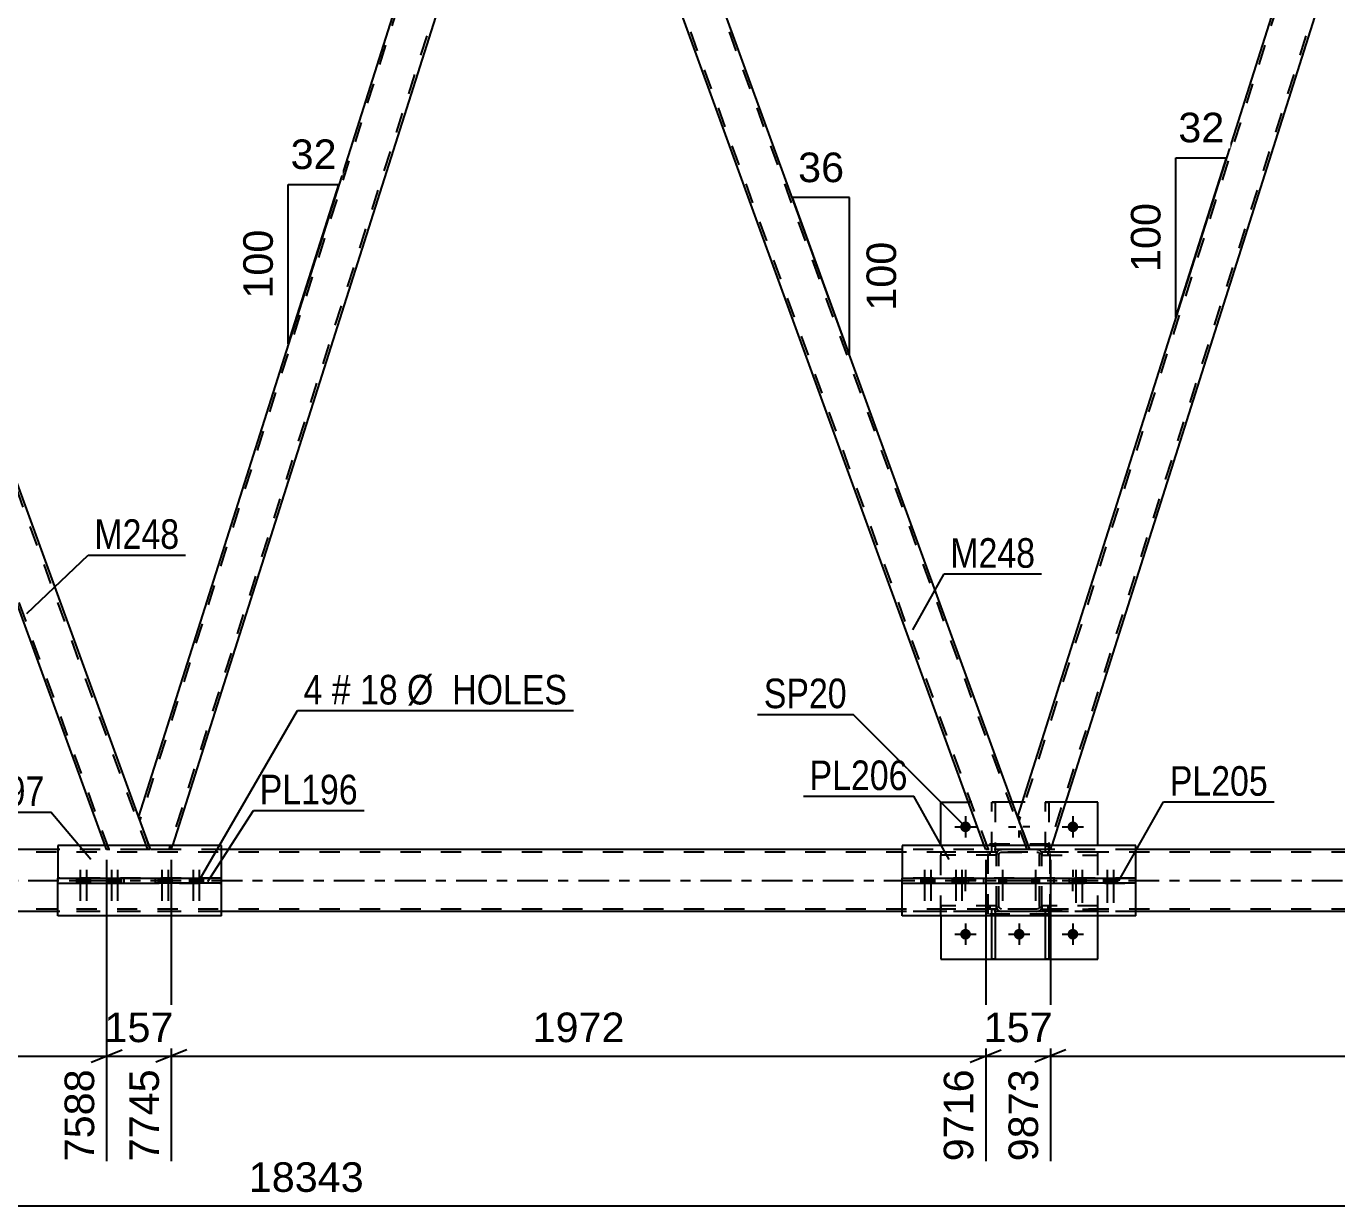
# Model space of a CAD drawing. Header units: millimetres. Extents: x 0 to 1189, y 0 to 841.
# Drawn here: x 415.7 to 542.6, y 443.4 to 557.7 of the extents above; entities that cross this region are included whole.
import ezdxf

# ---------------------------------------------------------------- set-up
doc = ezdxf.new("R2010")
doc.units = ezdxf.units.MM
doc.linetypes.add('DXK_LINE_DOT2', pattern=[3.9198, 1.9599, -1.9599])
doc.linetypes.add('DXK_LINE_DOT3', pattern=[5.9187, 2.979, -0.9799, 0.9799, -0.9799])
doc.styles.add('Arial', font='ARIAL.TTF', dxfattribs={"height": 0.2})
doc.styles.add('Arial Narrow', font='ARIALN.TTF', dxfattribs={"height": 0.2})

# ---------------------------------------------------------------- blocks, each defined once
blk = doc.blocks.new('Part-203773696-5463 - 5323')
at = {"color": 7, "linetype": 'DXK_LINE_DOT2'}
for p, q in [((783.2, 477.7), (120, 477.69)), ((434.66, 477.93), (418.81, 477.93)), ((523.17, 477.94), (500.57, 477.94)), ((783.2, 472.18), (120, 472.17)), ((783.2, 471.94), (163.41, 471.93)), ((434.66, 471.93), (418.81, 471.93)), ((523.17, 471.94), (500.57, 471.94))]:
    blk.add_line(p, q, dxfattribs=at)
at = {"color": 2, "linetype": 'Continuous'}
for p, q in [((418.81, 477.93), (349.53, 477.93)), ((500.57, 477.94), (434.66, 477.93)), ((589.08, 477.94), (523.17, 477.94)), ((418.81, 471.93), (349.53, 471.93)), ((500.57, 471.94), (434.66, 471.93)), ((589.08, 471.94), (523.17, 471.94))]:
    blk.add_line(p, q, dxfattribs=at)
at = {"color": 7, "linetype": 'DXK_LINE_DOT3'}
blk.add_line((120, 474.93), (783.2, 474.94), dxfattribs=at)
blk = doc.blocks.new('Bolt-203773696-5496 - 5323')
at = {"linetype": 'Continuous'}
for points in [[(517.75, 475.17), (517.03, 475.17), (517.03, 474.69), (517.75, 474.69)], [(518.35, 475.17), (517.63, 475.17), (517.63, 474.69), (518.35, 474.69)], [(520.77, 475.17), (520.05, 475.17), (520.05, 474.69), (520.77, 474.69)], [(521.37, 475.17), (520.65, 475.17), (520.65, 474.69), (521.37, 474.69)]]:
    blk.add_hatch(color=1, dxfattribs=at).paths.add_polyline_path(points)
at = {"color": 1, "linetype": 'Continuous'}
for p, q in [((517.39, 475.97), (517.39, 472.77)), ((517.99, 475.97), (517.99, 472.77)), ((520.41, 475.97), (520.41, 472.77)), ((521.01, 475.97), (521.01, 472.77)), ((517.03, 475.17), (517.03, 474.69)), ((517.63, 475.17), (517.63, 474.69)), ((517.75, 475.17), (517.75, 474.69)), ((518.35, 475.17), (518.35, 474.69)), ((520.05, 475.17), (520.05, 474.69)), ((520.65, 475.17), (520.65, 474.69)), ((520.77, 475.17), (520.77, 474.69)), ((521.37, 475.17), (521.37, 474.69))]:
    blk.add_line(p, q, dxfattribs=at)
blk = doc.blocks.new('Bolt-203773696-5497 - 5323')
at = {"linetype": 'Continuous'}
for points in [[(510.63, 475.17), (509.91, 475.17), (509.91, 474.69), (510.63, 474.69)], [(510.63, 475.17), (509.91, 475.17), (509.91, 474.69), (510.63, 474.69)], [(513.83, 475.17), (513.11, 475.17), (513.11, 474.69), (513.83, 474.69)], [(513.83, 475.17), (513.11, 475.17), (513.11, 474.69), (513.83, 474.69)]]:
    blk.add_hatch(color=1, dxfattribs=at).paths.add_polyline_path(points)
at = {"color": 1, "linetype": 'Continuous'}
for p, q in [((510.27, 475.97), (510.27, 472.97)), ((510.27, 475.97), (510.27, 472.97)), ((513.47, 475.97), (513.47, 472.97)), ((513.47, 475.97), (513.47, 472.97)), ((509.91, 475.17), (509.91, 474.69)), ((509.91, 475.17), (509.91, 474.69)), ((510.63, 475.17), (510.63, 474.69)), ((510.63, 475.17), (510.63, 474.69)), ((513.11, 475.17), (513.11, 474.69)), ((513.11, 475.17), (513.11, 474.69)), ((513.83, 475.17), (513.83, 474.69)), ((513.83, 475.17), (513.83, 474.69))]:
    blk.add_line(p, q, dxfattribs=at)
blk = doc.blocks.new('Bolt-203773696-5498 - 5323')
at = {"linetype": 'Continuous'}
for points in [[(503.09, 475.17), (502.37, 475.17), (502.37, 474.69), (503.09, 474.69)], [(503.69, 475.17), (502.97, 475.17), (502.97, 474.69), (503.69, 474.69)], [(506.11, 475.17), (505.39, 475.17), (505.39, 474.69), (506.11, 474.69)], [(506.71, 475.17), (505.99, 475.17), (505.99, 474.69), (506.71, 474.69)]]:
    blk.add_hatch(color=1, dxfattribs=at).paths.add_polyline_path(points)
at = {"color": 1, "linetype": 'Continuous'}
for p, q in [((502.73, 475.97), (502.73, 472.97)), ((503.33, 475.97), (503.33, 472.97)), ((505.75, 475.97), (505.75, 472.97)), ((506.35, 475.97), (506.35, 472.97)), ((502.37, 475.17), (502.37, 474.69)), ((502.97, 475.17), (502.97, 474.69)), ((503.09, 475.17), (503.09, 474.69)), ((503.69, 475.17), (503.69, 474.69)), ((505.39, 475.17), (505.39, 474.69)), ((505.99, 475.17), (505.99, 474.69)), ((506.11, 475.17), (506.11, 474.69)), ((506.71, 475.17), (506.71, 474.69))]:
    blk.add_line(p, q, dxfattribs=at)
blk = doc.blocks.new('Part-203773696-5729 - 5323')
at = {"color": 7, "linetype": 'DXK_LINE_DOT2'}
for p, q in [((514.89, 478.47), (508.89, 478.47)), ((508.89, 471.67), (508.89, 478.47)), ((514.89, 471.67), (514.89, 478.47)), ((514.89, 471.67), (508.89, 471.67))]:
    blk.add_line(p, q, dxfattribs=at)
blk = doc.blocks.new('Part-203773696-5526 - 5323')
at = {"color": 2, "linetype": 'Continuous'}
for p, q in [((500.57, 475.17), (500.57, 475.17)), ((500.57, 475.17), (508.47, 475.17)), ((500.57, 474.69), (500.57, 475.17)), ((500.57, 474.69), (508.47, 474.69)), ((506.98, 474.69), (506.98, 475.17)), ((508.47, 475.17), (516.77, 475.17)), ((508.47, 474.69), (508.47, 475.17)), ((508.47, 474.69), (516.77, 474.69)), ((515.27, 474.69), (515.27, 475.17)), ((516.77, 475.17), (523.17, 475.17)), ((516.77, 474.69), (516.77, 475.17)), ((523.17, 474.69), (516.77, 474.69)), ((523.17, 475.17), (523.17, 475.17)), ((523.17, 474.69), (523.17, 475.17))]:
    blk.add_line(p, q, dxfattribs=at)
at = {"color": 7, "linetype": 'DXK_LINE_DOT2'}
for p, q in [((523.17, 475.17), (500.57, 475.17)), ((500.57, 474.69), (500.57, 474.69)), ((500.57, 474.69), (523.17, 474.69)), ((523.17, 474.69), (523.17, 474.69))]:
    blk.add_line(p, q, dxfattribs=at)
blk = doc.blocks.new('Bolt-203773696-5532 - 5323')
at = {"linetype": 'Continuous'}
for points in [[(429.24, 475.17), (428.52, 475.17), (428.52, 474.69), (429.24, 474.69)], [(429.84, 475.17), (429.12, 475.17), (429.12, 474.69), (429.84, 474.69)], [(432.26, 475.17), (431.54, 475.17), (431.54, 474.69), (432.26, 474.69)], [(432.86, 475.17), (432.14, 475.17), (432.14, 474.69), (432.86, 474.69)]]:
    blk.add_hatch(color=1, dxfattribs=at).paths.add_polyline_path(points)
at = {"color": 1, "linetype": 'Continuous'}
for p, q in [((428.88, 475.97), (428.88, 472.97)), ((429.48, 475.97), (429.48, 472.97)), ((431.9, 475.97), (431.9, 472.97)), ((432.5, 475.97), (432.5, 472.97)), ((428.52, 475.17), (428.52, 474.69)), ((429.12, 475.17), (429.12, 474.69)), ((429.24, 475.17), (429.24, 474.69)), ((429.84, 475.17), (429.84, 474.69)), ((431.54, 475.17), (431.54, 474.69)), ((432.14, 475.17), (432.14, 474.69)), ((432.26, 475.17), (432.26, 474.69)), ((432.86, 475.17), (432.86, 474.69))]:
    blk.add_line(p, q, dxfattribs=at)
blk = doc.blocks.new('Part-203773696-5537 - 5323')
at = {"color": 2, "linetype": 'Continuous'}
for p, q in [((418.81, 475.17), (418.81, 475.17)), ((418.81, 475.17), (428.26, 475.17)), ((418.81, 474.69), (418.81, 475.17)), ((418.81, 474.69), (428.26, 474.69)), ((425.22, 474.69), (425.22, 475.17)), ((428.26, 475.17), (434.66, 475.17)), ((428.26, 474.69), (428.26, 475.17)), ((434.66, 474.69), (428.26, 474.69)), ((434.66, 475.17), (434.66, 475.17)), ((434.66, 474.69), (434.66, 475.17))]:
    blk.add_line(p, q, dxfattribs=at)
at = {"color": 7, "linetype": 'DXK_LINE_DOT2'}
for p, q in [((434.66, 475.17), (418.81, 475.17)), ((418.81, 474.69), (418.81, 474.69)), ((418.81, 474.69), (434.66, 474.69)), ((434.66, 474.69), (434.66, 474.69))]:
    blk.add_line(p, q, dxfattribs=at)
blk = doc.blocks.new('Part-203773696-5685 - 5323')
at = {"color": 7, "linetype": 'DXK_LINE_DOT2'}
for p, q in [((509.25, 477.7), (509.25, 482.54)), ((509.25, 482.54), (509.57, 482.54)), ((509.57, 482.54), (509.57, 477.7)), ((509.25, 478.3), (509.57, 478.3)), ((509.57, 477.7), (509.25, 477.7))]:
    blk.add_line(p, q, dxfattribs=at)
blk = doc.blocks.new('Part-203773696-5735 - 5323')
at = {"color": 7, "linetype": 'DXK_LINE_DOT2'}
for p, q in [((509.69, 472.5), (504.29, 472.5)), ((504.29, 472.5), (504.29, 472.18)), ((509.69, 472.18), (504.29, 472.18)), ((509.09, 472.18), (509.09, 472.5)), ((509.69, 472.18), (509.69, 472.5))]:
    blk.add_line(p, q, dxfattribs=at)
blk = doc.blocks.new('Part-203773696-5682 - 5323')
at = {"color": 2, "linetype": 'Continuous'}
for p, q in [((434.66, 478.33), (418.81, 478.33)), ((418.81, 478.33), (418.81, 475.17)), ((434.66, 475.17), (434.66, 478.33)), ((418.81, 471.53), (418.81, 474.69)), ((434.66, 471.53), (434.66, 474.69)), ((434.66, 471.53), (418.81, 471.53))]:
    blk.add_line(p, q, dxfattribs=at)
at = {"color": 7, "linetype": 'DXK_LINE_DOT2'}
for p, q in [((418.81, 474.69), (418.81, 475.17)), ((434.66, 474.69), (434.66, 475.17))]:
    blk.add_line(p, q, dxfattribs=at)
blk = doc.blocks.new('Part-203773696-5683 - 5323')
at = {"color": 7, "linetype": 'DXK_LINE_DOT2'}
for p, q in [((509.25, 471.53), (509.25, 472.18)), ((509.25, 472.18), (509.57, 472.18)), ((509.57, 472.18), (509.57, 471.53)), ((509.25, 471.58), (509.57, 471.58))]:
    blk.add_line(p, q, dxfattribs=at)
at = {"color": 2, "linetype": 'Continuous'}
for p, q in [((509.25, 467.34), (509.25, 471.53)), ((509.57, 471.53), (509.57, 467.34)), ((509.57, 467.34), (509.25, 467.34))]:
    blk.add_line(p, q, dxfattribs=at)
blk = doc.blocks.new('Part-203773696-5710 - 5323')
at = {"color": 2, "linetype": 'Continuous'}
for p, q in [((504.29, 478.33), (504.29, 482.54)), ((504.29, 482.54), (506.97, 482.54)), ((512.19, 482.54), (511.23, 482.54)), ((519.49, 482.54), (516.38, 482.54)), ((519.49, 478.33), (519.49, 482.54)), ((504.29, 471.53), (504.29, 467.34)), ((519.49, 467.34), (519.49, 471.53)), ((504.29, 467.34), (519.49, 467.34))]:
    blk.add_line(p, q, dxfattribs=at)
at = {"color": 7, "linetype": 'DXK_LINE_DOT2'}
for p, q in [((511.23, 482.54), (506.97, 482.54)), ((516.38, 482.54), (512.19, 482.54)), ((504.29, 471.53), (504.29, 478.33)), ((519.49, 471.53), (519.49, 478.33))]:
    blk.add_line(p, q, dxfattribs=at)
blk = doc.blocks.new('Part-203773696-5715 - 5323')
at = {"color": 2, "linetype": 'Continuous'}
for p, q in [((523.17, 478.33), (500.57, 478.33)), ((500.57, 478.33), (500.57, 475.17)), ((523.17, 475.18), (523.17, 478.33)), ((500.57, 471.53), (500.57, 474.69)), ((523.17, 471.53), (523.17, 474.7)), ((523.17, 471.53), (500.57, 471.53))]:
    blk.add_line(p, q, dxfattribs=at)
at = {"color": 7, "linetype": 'DXK_LINE_DOT2'}
for p, q in [((500.57, 474.69), (500.57, 475.17)), ((523.17, 474.7), (523.17, 475.18))]:
    blk.add_line(p, q, dxfattribs=at)
blk = doc.blocks.new('Part-203773696-5730 - 5323')
at = {"color": 7, "linetype": 'DXK_LINE_DOT2'}
for p, q in [((509.69, 477.46), (509.73, 477.64)), ((509.73, 477.64), (509.69, 477.46)), ((509.69, 472.42), (509.69, 477.46)), ((509.93, 477.46), (509.95, 477.55)), ((509.93, 472.42), (509.93, 477.46)), ((509.95, 477.55), (510, 477.63)), ((509.99, 477.9), (510.17, 477.94)), ((510.17, 477.94), (509.99, 477.9)), ((510, 477.63), (510.08, 477.68)), ((510.08, 477.68), (510.17, 477.7)), ((513.61, 477.94), (510.17, 477.94)), ((510.17, 477.7), (513.61, 477.7)), ((513.61, 477.94), (513.8, 477.9)), ((513.8, 477.9), (513.61, 477.94)), ((513.61, 477.7), (513.71, 477.68)), ((513.71, 477.68), (513.78, 477.63)), ((513.78, 477.63), (513.84, 477.55)), ((513.84, 477.55), (513.85, 477.46)), ((513.85, 472.42), (513.85, 477.46)), ((514.06, 477.64), (514.09, 477.46)), ((514.09, 477.46), (514.06, 477.64)), ((514.09, 472.42), (514.09, 477.46)), ((509.73, 472.24), (509.69, 472.42)), ((509.69, 472.42), (509.73, 472.24)), ((509.95, 472.33), (509.93, 472.42)), ((510, 472.25), (509.95, 472.33)), ((510.08, 472.2), (510, 472.25)), ((510.17, 472.18), (510.08, 472.2)), ((513.61, 472.18), (510.17, 472.18)), ((513.71, 472.2), (513.61, 472.18)), ((513.78, 472.25), (513.71, 472.2)), ((513.84, 472.33), (513.78, 472.25)), ((513.85, 472.42), (513.84, 472.33)), ((514.09, 472.42), (514.06, 472.24)), ((514.06, 472.24), (514.09, 472.42)), ((510.17, 471.94), (509.99, 471.98)), ((509.99, 471.98), (510.17, 471.94)), ((513.61, 471.94), (510.17, 471.94)), ((513.8, 471.98), (513.61, 471.94)), ((513.61, 471.94), (513.8, 471.98))]:
    blk.add_line(p, q, dxfattribs=at)
at = {"color": 7, "linetype": 'DXK_LINE_DOT3'}
blk.add_line((511.89, 474.94), (511.89, 474.94), dxfattribs=at)
at = {"color": 7, "linetype": 'DXK_LINE_DOT2'}
for centre, start, end in [((510.17, 477.46), 112.5, 157.5), ((510.17, 477.46), 112.5, 157.5), ((513.61, 477.46), 22.5, 67.5), ((513.61, 477.46), 22.5, 67.5), ((510.17, 472.42), 202.5, 247.5), ((510.17, 472.42), 202.5, 247.5), ((513.61, 472.42), 292.5, 337.5), ((513.61, 472.42), 292.5, 337.5)]:
    blk.add_arc(centre, 0.48, start, end, dxfattribs=at)
blk = doc.blocks.new('Part-203773696-5732 - 5323')
at = {"color": 7, "linetype": 'DXK_LINE_DOT2'}
for p, q in [((514.45, 471.53), (514.45, 472.18)), ((514.45, 472.18), (514.77, 472.18)), ((514.77, 472.18), (514.77, 471.53)), ((514.45, 471.58), (514.77, 471.58))]:
    blk.add_line(p, q, dxfattribs=at)
at = {"color": 2, "linetype": 'Continuous'}
for p, q in [((514.45, 467.34), (514.45, 471.53)), ((514.77, 471.53), (514.77, 467.34)), ((514.77, 467.34), (514.45, 467.34))]:
    blk.add_line(p, q, dxfattribs=at)
blk = doc.blocks.new('Part-203773696-5734 - 5323')
at = {"color": 7, "linetype": 'DXK_LINE_DOT2'}
for p, q in [((514.45, 477.7), (514.45, 482.54)), ((514.45, 482.54), (514.77, 482.54)), ((514.77, 482.54), (514.77, 477.7)), ((514.45, 478.3), (514.77, 478.3)), ((514.77, 477.7), (514.45, 477.7))]:
    blk.add_line(p, q, dxfattribs=at)
blk = doc.blocks.new('Part-203773696-5736 - 5323')
at = {"color": 7, "linetype": 'DXK_LINE_DOT2'}
for p, q in [((509.69, 477.7), (504.29, 477.7)), ((504.29, 477.7), (504.29, 477.38)), ((509.69, 477.38), (504.29, 477.38)), ((509.09, 477.38), (509.09, 477.7)), ((509.69, 477.38), (509.69, 477.7))]:
    blk.add_line(p, q, dxfattribs=at)
blk = doc.blocks.new('Part-203773696-5737 - 5323')
at = {"color": 7, "linetype": 'DXK_LINE_DOT2'}
for p, q in [((519.49, 472.5), (514.09, 472.5)), ((514.09, 472.5), (514.09, 472.18)), ((514.09, 472.18), (519.49, 472.18)), ((514.69, 472.18), (514.69, 472.5)), ((519.49, 472.18), (519.49, 472.5))]:
    blk.add_line(p, q, dxfattribs=at)
blk = doc.blocks.new('Part-203773696-5738 - 5323')
at = {"color": 7, "linetype": 'DXK_LINE_DOT2'}
for p, q in [((519.49, 477.7), (514.09, 477.7)), ((514.09, 477.7), (514.09, 477.38)), ((514.09, 477.38), (519.49, 477.38)), ((514.69, 477.38), (514.69, 477.7)), ((519.49, 477.38), (519.49, 477.7))]:
    blk.add_line(p, q, dxfattribs=at)
blk = doc.blocks.new('Part-203773696-5788 - 5323')
at = {"color": 7, "linetype": 'DXK_LINE_DOT2'}
for p, q in [((469.6, 596.93), (465.34, 596.93)), ((466.51, 593.73), (465.34, 596.93)), ((508.91, 477.94), (465.59, 596.93)), ((512.65, 477.94), (469.34, 596.93)), ((469.74, 596.53), (469.6, 596.93)), ((512.91, 477.94), (511.74, 481.14)), ((508.65, 477.94), (508.5, 478.33)), ((512.91, 477.94), (508.65, 477.94))]:
    blk.add_line(p, q, dxfattribs=at)
at = {"color": 2, "linetype": 'Continuous'}
for p, q in [((511.74, 481.14), (469.74, 596.53)), ((508.5, 478.33), (466.51, 593.73))]:
    blk.add_line(p, q, dxfattribs=at)
blk = doc.blocks.new('Part-203773696-5910 - 5323')
at = {"color": 2, "linetype": 'Continuous'}
for p, q in [((463.2, 596.53), (426.61, 481.14)), ((465.48, 596.53), (466.51, 593.73)), ((466.51, 593.73), (429.92, 478.33)), ((427.63, 478.33), (426.61, 481.14))]:
    blk.add_line(p, q, dxfattribs=at)
at = {"color": 7, "linetype": 'DXK_LINE_DOT2'}
for p, q in [((463.58, 596.93), (426.74, 480.77)), ((463.33, 596.93), (463.2, 596.53)), ((465.34, 596.93), (463.33, 596.93)), ((465.48, 596.53), (465.34, 596.93)), ((466.37, 594.1), (429.54, 477.93)), ((427.77, 477.93), (427.63, 478.33)), ((429.79, 477.93), (427.77, 477.93)), ((429.79, 477.93), (429.92, 478.33))]:
    blk.add_line(p, q, dxfattribs=at)
blk = doc.blocks.new('Part-203773696-5845 - 5323')
at = {"color": 2, "linetype": 'Continuous'}
for p, q in [((548.33, 596.53), (511.74, 481.14)), ((550.62, 596.53), (551.64, 593.73)), ((551.64, 593.73), (515.05, 478.33)), ((512.76, 478.33), (511.74, 481.14))]:
    blk.add_line(p, q, dxfattribs=at)
at = {"color": 7, "linetype": 'DXK_LINE_DOT2'}
for p, q in [((548.71, 596.93), (511.88, 480.77)), ((548.46, 596.93), (548.33, 596.53)), ((550.47, 596.93), (548.46, 596.93)), ((550.62, 596.53), (550.47, 596.93)), ((551.51, 594.1), (514.67, 477.94)), ((512.91, 477.94), (512.76, 478.33)), ((514.92, 477.94), (512.91, 477.94)), ((514.92, 477.94), (515.05, 478.33))]:
    blk.add_line(p, q, dxfattribs=at)
blk = doc.blocks.new('Part-203773696-5875 - 5323')
at = {"color": 7, "linetype": 'DXK_LINE_DOT2'}
for p, q in [((384.46, 596.93), (380.2, 596.93)), ((381.37, 593.73), (380.2, 596.93)), ((423.77, 477.93), (380.46, 596.93)), ((427.52, 477.93), (384.21, 596.93)), ((384.61, 596.53), (384.46, 596.93)), ((427.77, 477.93), (426.61, 481.14)), ((423.52, 477.93), (423.37, 478.33)), ((427.77, 477.93), (423.52, 477.93))]:
    blk.add_line(p, q, dxfattribs=at)
at = {"color": 2, "linetype": 'Continuous'}
for p, q in [((426.61, 481.14), (384.61, 596.53)), ((423.37, 478.33), (381.37, 593.73))]:
    blk.add_line(p, q, dxfattribs=at)
blk = doc.blocks.new('Bolt-203773696-6001 - 5323')
at = {"linetype": 'Continuous'}
for points in [[(421.33, 475.17), (420.61, 475.17), (420.61, 474.69), (421.33, 474.69)], [(421.94, 475.17), (421.22, 475.17), (421.22, 474.69), (421.94, 474.69)], [(424.35, 475.17), (423.63, 475.17), (423.63, 474.69), (424.35, 474.69)], [(424.95, 475.17), (424.23, 475.17), (424.23, 474.69), (424.95, 474.69)]]:
    blk.add_hatch(color=1, dxfattribs=at).paths.add_polyline_path(points)
at = {"color": 1, "linetype": 'Continuous'}
for p, q in [((420.97, 475.97), (420.97, 472.97)), ((421.58, 475.97), (421.58, 472.97)), ((423.99, 475.97), (423.99, 472.97)), ((424.59, 475.97), (424.59, 472.97)), ((420.61, 475.17), (420.61, 474.69)), ((421.22, 475.17), (421.22, 474.69)), ((421.33, 475.17), (421.33, 474.69)), ((421.94, 475.17), (421.94, 474.69)), ((423.63, 475.17), (423.63, 474.69)), ((424.23, 475.17), (424.23, 474.69)), ((424.35, 475.17), (424.35, 474.69)), ((424.95, 475.17), (424.95, 474.69))]:
    blk.add_line(p, q, dxfattribs=at)
blk = doc.blocks.new('Bolt-203773696-6002 - 5323')
at = {"linetype": 'Continuous'}
for points in [[(507.21, 480.14, -1), (506.17, 480.14, -1)], [(517.61, 480.14, -1), (516.57, 480.14, -1)], [(507.21, 469.74, -1), (506.17, 469.74, -1)], [(512.41, 469.74, -1), (511.37, 469.74, -1)], [(517.61, 469.74, -1), (516.57, 469.74, -1)]]:
    blk.add_hatch(color=1, dxfattribs=at).paths.add_polyline_path(points)
at = {"color": 1, "linetype": 'Continuous'}
for p, q in [((506.69, 481.18), (506.69, 479.1)), ((511.89, 481.18), (511.89, 480.49)), ((517.09, 481.18), (517.09, 479.1)), ((505.65, 480.14), (507.73, 480.14)), ((510.85, 480.14), (511.55, 480.14)), ((511.89, 479.1), (511.89, 479.79)), ((512.93, 480.14), (512.24, 480.14)), ((516.05, 480.14), (518.13, 480.14)), ((506.69, 475.98), (506.69, 475.29)), ((517.09, 475.98), (517.09, 475.29)), ((505.65, 474.94), (506.35, 474.94)), ((507.73, 474.94), (507.04, 474.94)), ((516.05, 474.94), (516.75, 474.94)), ((518.13, 474.94), (517.44, 474.94)), ((506.69, 473.9), (506.69, 474.59)), ((517.09, 473.9), (517.09, 474.59)), ((505.65, 469.74), (507.73, 469.74)), ((506.69, 470.78), (506.69, 468.7)), ((510.85, 469.74), (512.93, 469.74)), ((511.89, 470.78), (511.89, 468.7)), ((516.05, 469.74), (518.13, 469.74)), ((517.09, 470.78), (517.09, 468.7))]:
    blk.add_line(p, q, dxfattribs=at)
blk = doc.blocks.new('StraightDimension-203773696-24921 - 5323')
at = {"color": 7, "linetype": 'Continuous'}
for p, q in [((429.79, 476.93), (429.79, 447.75)), ((508.65, 476.94), (508.65, 447.75)), ((431.29, 458.54), (428.29, 457.34)), ((507.15, 457.34), (510.15, 458.54)), ((429.79, 457.94), (508.65, 457.94))]:
    blk.add_line(p, q, dxfattribs=at)
at = {"color": 0}
blk.add_wipeout([(474.27, 458.69), (474.27, 462.89), (464.17, 462.89), (464.17, 458.69)], dxfattribs=at)
at = {"color": 3, "style": 'Arial'}
blk.add_text('1972', height=2.865, dxfattribs=at).set_placement((464.77, 459.29))
at = {"color": 0, "linetype": 'Continuous'}
blk.add_wipeout([(508.05, 457.24), (503.85, 457.24), (503.85, 447.15), (508.05, 447.15)], dxfattribs=at)
at = {"color": 3, "linetype": 'Continuous', "style": 'Arial'}
blk.add_text('9716', height=2.865, rotation=90.0002, dxfattribs=at).set_placement((507.45, 447.75))
blk = doc.blocks.new('StraightDimension-203773696-21491 - 5323')
at = {"color": 7, "linetype": 'Continuous'}
blk.add_line((89.6, 443.44), (796.1, 443.44), dxfattribs=at)
at = {"color": 0}
blk.add_wipeout([(449.01, 444.19), (449.01, 448.39), (436.69, 448.39), (436.69, 444.19)], dxfattribs=at)
at = {"color": 3, "style": 'Arial'}
blk.add_text('18343', height=2.865, dxfattribs=at).set_placement((437.29, 444.79))
blk = doc.blocks.new('AngleDimension-203773696-21678 - 5323')
at = {"color": 7, "linetype": 'Continuous'}
for p, q in [((527.07, 544.93), (531.97, 544.93)), ((527.07, 529.48), (531.97, 544.93)), ((527.07, 529.48), (527.07, 544.93)), ((528.02, 532.46), (531.97, 544.93))]:
    blk.add_line(p, q, dxfattribs=at)
at = {"color": 0}
for points in [[(532.34, 545.83), (532.34, 550.03), (526.7, 550.03), (526.7, 545.83)], [(526.17, 541.14), (521.97, 541.14), (521.97, 533.27), (526.17, 533.27)]]:
    blk.add_wipeout(points, dxfattribs=at)
at = {"color": 3, "style": 'Arial'}
blk.add_text('32', height=2.865, dxfattribs=at).set_placement((527.3, 546.43))
blk.add_text('100', height=2.865, rotation=90.0002, dxfattribs=at).set_placement((525.57, 533.87))
blk = doc.blocks.new('AngleDimension-203773696-21663 - 5323')
at = {"color": 7, "linetype": 'Continuous'}
for p, q in [((493.01, 532.61), (489.93, 541.07)), ((495.47, 541.07), (489.93, 541.07)), ((495.47, 525.84), (489.93, 541.07)), ((495.47, 525.84), (495.47, 541.07))]:
    blk.add_line(p, q, dxfattribs=at)
at = {"color": 0}
for points in [[(495.52, 541.97), (495.52, 546.17), (489.88, 546.17), (489.88, 541.97)], [(500.57, 537.39), (496.37, 537.39), (496.37, 529.52), (500.57, 529.52)]]:
    blk.add_wipeout(points, dxfattribs=at)
at = {"color": 3, "style": 'Arial'}
blk.add_text('36', height=2.865, dxfattribs=at).set_placement((490.48, 542.57))
blk.add_text('100', height=2.865, rotation=90.0002, dxfattribs=at).set_placement((499.97, 530.12))
blk = doc.blocks.new('AngleDimension-203773696-21649 - 5323')
at = {"color": 7, "linetype": 'Continuous'}
for p, q in [((441.12, 542.34), (446.02, 542.34)), ((441.12, 526.9), (446.02, 542.34)), ((441.12, 526.9), (441.12, 542.34)), ((442.46, 531.11), (446.02, 542.34))]:
    blk.add_line(p, q, dxfattribs=at)
at = {"color": 0}
for points in [[(446.39, 543.24), (446.39, 547.44), (440.74, 547.44), (440.74, 543.24)], [(440.22, 538.56), (436.02, 538.56), (436.02, 530.69), (440.22, 530.69)]]:
    blk.add_wipeout(points, dxfattribs=at)
at = {"color": 3, "style": 'Arial'}
blk.add_text('32', height=2.865, dxfattribs=at).set_placement((441.34, 543.84))
blk.add_text('100', height=2.865, rotation=90.0002, dxfattribs=at).set_placement((439.62, 531.29))
blk = doc.blocks.new('StraightDimension-203773696-24919 - 5323')
at = {"color": 7, "linetype": 'Continuous'}
for p, q in [((514.92, 476.94), (514.92, 447.75)), ((593.78, 476.94), (593.78, 445.52)), ((516.42, 458.54), (513.42, 457.34)), ((592.28, 457.34), (595.28, 458.54)), ((514.92, 457.94), (593.78, 457.94))]:
    blk.add_line(p, q, dxfattribs=at)
at = {"color": 0}
blk.add_wipeout([(559.4, 458.69), (559.4, 462.89), (549.31, 462.89), (549.31, 458.69)], dxfattribs=at)
at = {"color": 3, "style": 'Arial'}
blk.add_text('1972', height=2.865, dxfattribs=at).set_placement((549.91, 459.29))
at = {"color": 0, "linetype": 'Continuous'}
blk.add_wipeout([(593.18, 457.24), (588.98, 457.24), (588.98, 444.92), (593.18, 444.92)], dxfattribs=at)
at = {"color": 3, "linetype": 'Continuous', "style": 'Arial'}
blk.add_text('11844', height=2.865, rotation=90.0002, dxfattribs=at).set_placement((592.58, 445.52))
blk = doc.blocks.new('StraightDimension-203773696-24920 - 5323')
at = {"color": 7, "linetype": 'Continuous'}
for p, q in [((508.65, 476.94), (508.65, 447.75)), ((514.92, 476.94), (514.92, 447.75)), ((507.15, 457.34), (510.15, 458.54)), ((516.42, 458.54), (513.42, 457.34)), ((508.65, 457.94), (514.92, 457.94))]:
    blk.add_line(p, q, dxfattribs=at)
at = {"color": 0}
blk.add_wipeout([(515.72, 458.69), (515.72, 462.89), (507.85, 462.89), (507.85, 458.69)], dxfattribs=at)
at = {"color": 0, "linetype": 'Continuous'}
blk.add_wipeout([(514.32, 457.24), (510.12, 457.24), (510.12, 447.15), (514.32, 447.15)], dxfattribs=at)
at = {"color": 3, "style": 'Arial'}
blk.add_text('157', height=2.865, dxfattribs=at).set_placement((508.45, 459.29))
at = {"color": 3, "linetype": 'Continuous', "style": 'Arial'}
blk.add_text('9873', height=2.865, rotation=90.0002, dxfattribs=at).set_placement((513.72, 447.75))
blk = doc.blocks.new('StraightDimension-203773696-24922 - 5323')
at = {"color": 7, "linetype": 'Continuous'}
for p, q in [((423.52, 476.93), (423.52, 447.75)), ((429.79, 476.93), (429.79, 447.75)), ((422.02, 457.34), (425.02, 458.54)), ((431.29, 458.54), (428.29, 457.34)), ((423.52, 457.94), (429.79, 457.94))]:
    blk.add_line(p, q, dxfattribs=at)
at = {"color": 0}
blk.add_wipeout([(430.59, 458.69), (430.59, 462.89), (422.72, 462.89), (422.72, 458.69)], dxfattribs=at)
at = {"color": 0, "linetype": 'Continuous'}
blk.add_wipeout([(429.19, 457.24), (424.99, 457.24), (424.99, 447.15), (429.19, 447.15)], dxfattribs=at)
at = {"color": 3, "style": 'Arial'}
blk.add_text('157', height=2.865, dxfattribs=at).set_placement((423.32, 459.29))
at = {"color": 3, "linetype": 'Continuous', "style": 'Arial'}
blk.add_text('7745', height=2.865, rotation=90.0002, dxfattribs=at).set_placement((428.59, 447.75))
blk = doc.blocks.new('StraightDimension-203773696-24923 - 5323')
at = {"color": 7, "linetype": 'Continuous'}
for p, q in [((344.65, 476.93), (344.65, 447.75)), ((423.52, 476.93), (423.52, 447.75)), ((346.15, 458.54), (343.15, 457.34)), ((422.02, 457.34), (425.02, 458.54)), ((344.65, 457.94), (423.52, 457.94))]:
    blk.add_line(p, q, dxfattribs=at)
at = {"color": 0}
blk.add_wipeout([(389.13, 458.69), (389.13, 462.89), (379.04, 462.89), (379.04, 458.69)], dxfattribs=at)
at = {"color": 3, "style": 'Arial'}
blk.add_text('1972', height=2.865, dxfattribs=at).set_placement((379.64, 459.29))
at = {"color": 0, "linetype": 'Continuous'}
blk.add_wipeout([(422.92, 457.24), (418.72, 457.24), (418.72, 447.15), (422.92, 447.15)], dxfattribs=at)
at = {"color": 3, "linetype": 'Continuous', "style": 'Arial'}
blk.add_text('7588', height=2.865, rotation=90.0002, dxfattribs=at).set_placement((422.32, 447.75))
blk = doc.blocks.new('Mark-203773696-5784 - 5323')
at = {"color": 0}
blk.add_wipeout([(513.44, 505.23), (513.44, 508.23), (505.22, 508.23), (505.22, 505.23)], dxfattribs=at)
blk.add_wipeout([(513.44, 505.23), (513.44, 508.23), (505.22, 508.23), (505.22, 505.23)], dxfattribs=at)
at = {"color": 30, "linetype": 'Continuous'}
for p, q in [((501.59, 499.22), (504.62, 504.63)), ((504.62, 504.63), (514.04, 504.63))]:
    blk.add_line(p, q, dxfattribs=at)
at = {"color": 3, "style": 'Arial Narrow'}
blk.add_text('M248', height=2.863, dxfattribs=at).set_placement((505.22, 505.23))
blk = doc.blocks.new('Mark-203773696-5522 - 5323')
at = {"color": 0}
blk.add_wipeout([(535.97, 483.15), (535.97, 486.15), (526.47, 486.15), (526.47, 483.15)], dxfattribs=at)
blk.add_wipeout([(535.97, 483.15), (535.97, 486.15), (526.47, 486.15), (526.47, 483.15)], dxfattribs=at)
at = {"color": 30, "linetype": 'Continuous'}
for p, q in [((521.53, 474.9), (525.87, 482.55)), ((525.87, 482.55), (536.57, 482.55))]:
    blk.add_line(p, q, dxfattribs=at)
at = {"color": 3, "style": 'Arial Narrow'}
blk.add_text('PL205', height=2.863, dxfattribs=at).set_placement((526.47, 483.15))
blk = doc.blocks.new('Mark-203773696-5533 - 5323')
at = {"color": 0}
blk.add_wipeout([(447.86, 482.32), (447.86, 485.32), (438.35, 485.32), (438.35, 482.32)], dxfattribs=at)
blk.add_wipeout([(447.86, 482.32), (447.86, 485.32), (438.35, 485.32), (438.35, 482.32)], dxfattribs=at)
at = {"color": 30, "linetype": 'Continuous'}
for p, q in [((433.34, 474.85), (437.75, 481.72)), ((437.75, 481.72), (448.46, 481.72))]:
    blk.add_line(p, q, dxfattribs=at)
at = {"color": 3, "style": 'Arial Narrow'}
blk.add_text('PL196', height=2.863, dxfattribs=at).set_placement((438.35, 482.32))
blk = doc.blocks.new('Mark-203773696-5711 - 5323')
at = {"color": 0}
blk.add_wipeout([(501.09, 483.7), (501.09, 486.7), (491.59, 486.7), (491.59, 483.7)], dxfattribs=at)
blk.add_wipeout([(501.09, 483.7), (501.09, 486.7), (491.59, 486.7), (491.59, 483.7)], dxfattribs=at)
at = {"color": 30, "linetype": 'Continuous'}
for p in [(490.99, 483.1), (505.11, 476.96)]:
    blk.add_line(p, (501.69, 483.1), dxfattribs=at)
at = {"color": 3, "style": 'Arial Narrow'}
blk.add_text('PL206', height=2.863, dxfattribs=at).set_placement((491.59, 483.7))
blk = doc.blocks.new('Mark-203773696-5678 - 5323')
at = {"color": 0}
blk.add_wipeout([(417.51, 482.17), (417.51, 485.17), (408.01, 485.17), (408.01, 482.17)], dxfattribs=at)
blk.add_wipeout([(417.51, 482.17), (417.51, 485.17), (408.01, 485.17), (408.01, 482.17)], dxfattribs=at)
at = {"color": 30, "linetype": 'Continuous'}
for p in [(407.41, 481.57), (421.99, 476.96)]:
    blk.add_line(p, (418.11, 481.57), dxfattribs=at)
at = {"color": 3, "style": 'Arial Narrow'}
blk.add_text('PL197', height=2.863, dxfattribs=at).set_placement((408.01, 482.17))
blk = doc.blocks.new('Mark-203773696-5706 - 5323')
at = {"color": 0}
blk.add_wipeout([(495.2, 491.63), (495.2, 494.63), (487.16, 494.63), (487.16, 491.63)], dxfattribs=at)
blk.add_wipeout([(495.2, 491.63), (495.2, 494.63), (487.16, 494.63), (487.16, 491.63)], dxfattribs=at)
at = {"color": 30, "linetype": 'Continuous'}
for p in [(486.56, 491.03), (506.41, 480.43)]:
    blk.add_line(p, (495.8, 491.03), dxfattribs=at)
at = {"color": 3, "style": 'Arial Narrow'}
blk.add_text('SP20', height=2.863, dxfattribs=at).set_placement((487.16, 491.63))
blk = doc.blocks.new('Mark-203773696-5871 - 5323')
at = {"color": 0}
blk.add_wipeout([(430.56, 507.06), (430.56, 510.06), (422.34, 510.06), (422.34, 507.06)], dxfattribs=at)
blk.add_wipeout([(430.56, 507.06), (430.56, 510.06), (422.34, 510.06), (422.34, 507.06)], dxfattribs=at)
at = {"color": 30, "linetype": 'Continuous'}
for p, q in [((415.81, 500.8), (421.74, 506.46)), ((421.74, 506.46), (431.16, 506.46))]:
    blk.add_line(p, q, dxfattribs=at)
at = {"color": 3, "style": 'Arial Narrow'}
blk.add_text('M248', height=2.863, dxfattribs=at).set_placement((422.34, 507.06))
blk = doc.blocks.new('Mark-203773696-10756 - 5323')
at = {"color": 0}
for points in [[(444.43, 491.99), (444.43, 494.99), (442.6, 494.99), (442.6, 491.99)], [(447.16, 491.99), (447.16, 494.99), (445.33, 494.99), (445.33, 491.99)], [(451.71, 491.99), (451.71, 494.99), (448.06, 494.99), (448.06, 491.99)], [(468.14, 491.99), (468.14, 494.99), (452.61, 494.99), (452.61, 491.99)]]:
    blk.add_wipeout(points, dxfattribs=at)
for points in [[(444.43, 491.99), (444.43, 494.99), (442.6, 494.99), (442.6, 491.99)], [(447.16, 491.99), (447.16, 494.99), (445.33, 494.99), (445.33, 491.99)], [(451.71, 491.99), (451.71, 494.99), (448.06, 494.99), (448.06, 491.99)], [(468.14, 491.99), (468.14, 494.99), (452.61, 494.99), (452.61, 491.99)]]:
    blk.add_wipeout(points, dxfattribs=at)
at = {"color": 7, "linetype": 'Continuous'}
for p, q in [((432.5, 474.93), (442, 491.39)), ((442, 491.39), (468.74, 491.39))]:
    blk.add_line(p, q, dxfattribs=at)
at = {"color": 3, "style": 'Arial Narrow'}
for s, height, p in [('Ø  HOLES', 2.863, (452.61, 491.99)), ('4', 2.86, (442.6, 491.99)), ('#', 2.86, (445.33, 491.99)), ('18', 2.863, (448.06, 491.99))]:
    blk.add_text(s, height=height, dxfattribs=at).set_placement(p)

msp = doc.modelspace()

# ---------------------------------------------------------------- block references
for name in ['Part-203773696-5875 - 5323', 'Part-203773696-5910 - 5323', 'Part-203773696-5788 - 5323', 'Part-203773696-5845 - 5323', 'Part-203773696-5710 - 5323', 'Part-203773696-5685 - 5323', 'Part-203773696-5734 - 5323', 'Bolt-203773696-6002 - 5323', 'Part-203773696-5729 - 5323', 'Part-203773696-5463 - 5323', 'Part-203773696-5682 - 5323', 'Part-203773696-5715 - 5323', 'Part-203773696-5736 - 5323', 'Part-203773696-5730 - 5323', 'Part-203773696-5738 - 5323', 'Bolt-203773696-6001 - 5323', 'Bolt-203773696-5532 - 5323', 'Bolt-203773696-5498 - 5323', 'Bolt-203773696-5497 - 5323', 'Bolt-203773696-5496 - 5323', 'Part-203773696-5537 - 5323', 'Part-203773696-5526 - 5323', 'Part-203773696-5735 - 5323', 'Part-203773696-5683 - 5323', 'Part-203773696-5737 - 5323', 'Part-203773696-5732 - 5323']:
    msp.add_blockref(name, (0, 0))

# ---------------------------------------------------------------- next in the draw order: block references
msp.add_blockref('StraightDimension-203773696-24921 - 5323', (0, 0))

# ---------------------------------------------------------------- next in the draw order: block references
msp.add_blockref('StraightDimension-203773696-21491 - 5323', (0, 0))

# ---------------------------------------------------------------- next in the draw order: block references
for name in ['AngleDimension-203773696-21678 - 5323', 'AngleDimension-203773696-21649 - 5323', 'AngleDimension-203773696-21663 - 5323', 'Mark-203773696-5871 - 5323', 'Mark-203773696-5784 - 5323', 'Mark-203773696-5711 - 5323', 'Mark-203773696-5533 - 5323', 'StraightDimension-203773696-24922 - 5323', 'StraightDimension-203773696-24919 - 5323']:
    msp.add_blockref(name, (0, 0))

# ---------------------------------------------------------------- next in the draw order: block references
for name in ['Mark-203773696-10756 - 5323', 'Mark-203773696-5706 - 5323', 'Mark-203773696-5522 - 5323', 'StraightDimension-203773696-24923 - 5323', 'StraightDimension-203773696-24920 - 5323']:
    msp.add_blockref(name, (0, 0))

# ---------------------------------------------------------------- next in the draw order: block references
msp.add_blockref('Mark-203773696-5678 - 5323', (0, 0))

doc.saveas('drawing.dxf')
